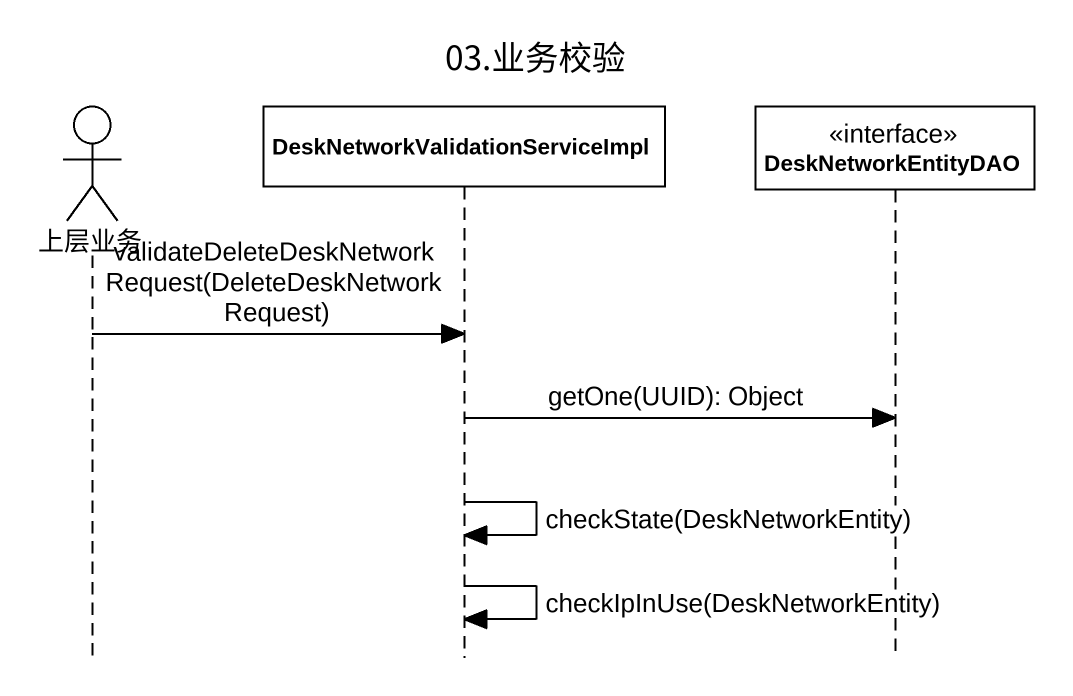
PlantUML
@startuml
title 03.业务校验
hide footbox
actor 上层业务
participant "DeskNetworkValidationServiceImpl" as DeskNetworkValidationService
participant DeskNetworkEntityDAO <<interface>>

上层业务 -> DeskNetworkValidationService : validateDeleteDeskNetworkRequest(DeleteDeskNetworkRequest)
DeskNetworkValidationService -> DeskNetworkEntityDAO : getOne(UUID): Object
DeskNetworkValidationService -> DeskNetworkValidationService : checkState(DeskNetworkEntity)
DeskNetworkValidationService -> DeskNetworkValidationService : checkIpInUse(DeskNetworkEntity)
@enduml
